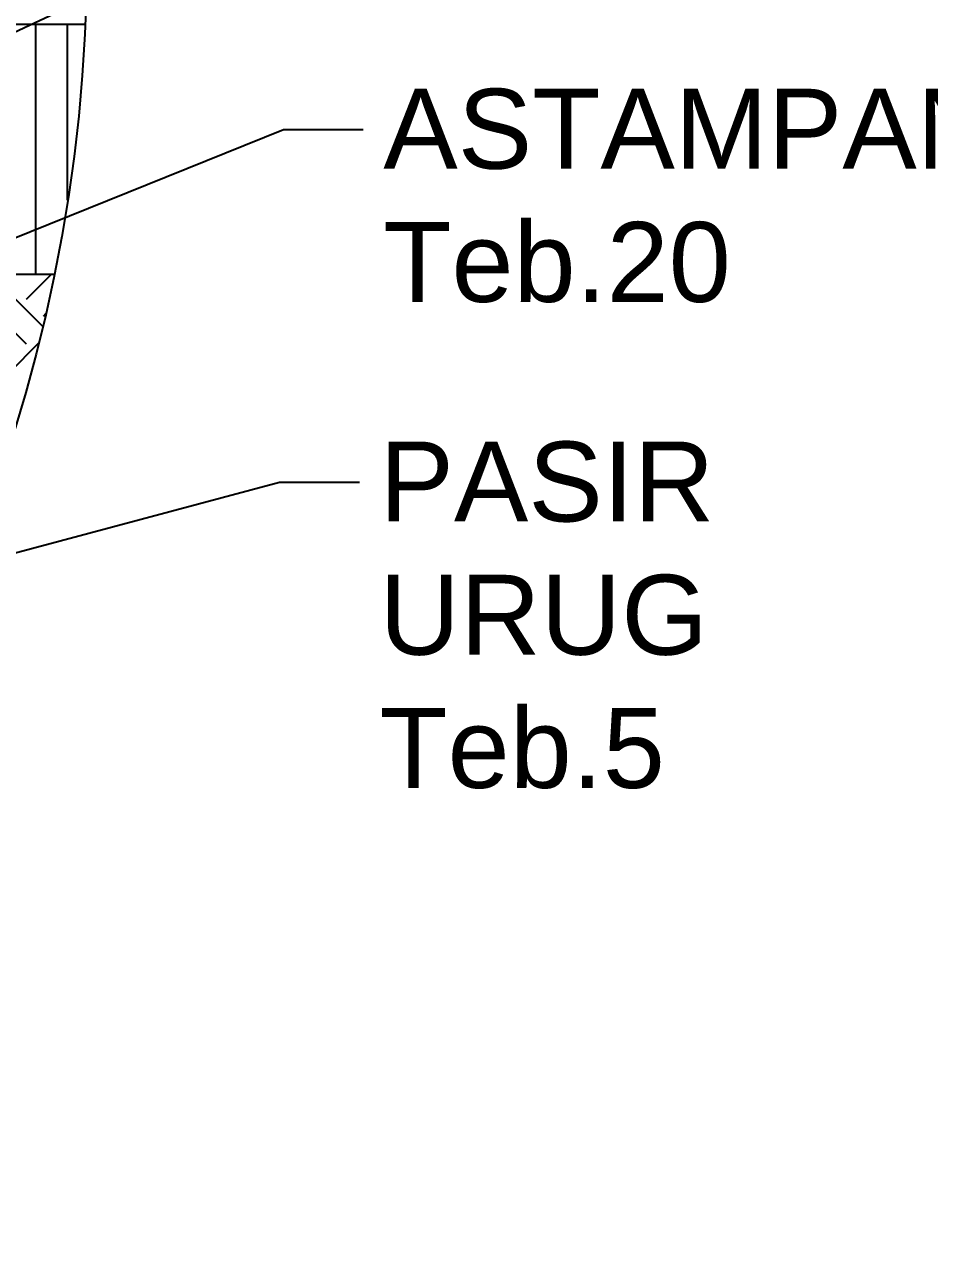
# Model space of a CAD drawing. Header units: centimetres. Extents: x -377343 to 693706, y 194584 to 813780.
# Drawn here: x 173453.9 to 173544.5, y 500009.2 to 500131.6 of the extents above; entities that cross this region are included whole.
import ezdxf

# ---------------------------------------------------------------- set-up
doc = ezdxf.new("R2010")
doc.units = ezdxf.units.CM
doc.layers.add('PIPA', color=11, linetype='Continuous')
doc.styles.get("Standard").update_dxf_attribs({"font": 'arial.ttf'})

msp = doc.modelspace()

# ---------------------------------------------------------------- linework, layer by layer
for p, q in [((173460.084, 500131.578), (173306.37, 500131.578)), ((173455.05, 500106.578), (173455.05, 500131.578)), ((173458.225, 500113.982), (173458.225, 500131.578)), ((173479.831, 500121.074), (173487.831, 500121.074)), ((173328.87, 500106.578), (173456.902, 500106.578)), ((173454.12, 500104.077), (173456.622, 500106.578)), ((173455.739, 500101.335), (173451.314, 500105.76)), ((173454.12, 500099.586), (173449.63, 500104.077)), ((173455.804, 500102.393), (173456.044, 500102.632)), ((173452.436, 500096.78), (173455.332, 500099.676)), ((173479.445, 500085.759), (173487.445, 500085.759))]:
    msp.add_line(p, q)
for points in [[(173324.049, 500070.586), (173474.411, 500140.893)], [(173327.605, 500059.672), (173479.831, 500121.074)], [(173325.206, 500044.537), (173479.445, 500085.759)]]:
    msp.add_lwpolyline(points)
msp.add_circle((173298.87, 500138.892), 161.302)
at = {"layer": 'PIPA', "lineweight": 35, "extrusion": (0, 0.816497, 0.57735), "elevation": 193451.324}
msp.add_lwpolyline([(-421704.212, -325591.681), (-159560.265, -63447.734), (377343.333, -600351.331), (-158232.47, -1135927.133), (-693706.405, -600453.199), (-454216.825, -360963.619)], dxfattribs=at)

# ---------------------------------------------------------------- texts
at = {"char_height": 8, "attachment_point": 1}
for s, insert, width in [('ASTAMPANG \\PTeb.20', (173489.831, 500125.142), 99.68681), ('PASIR URUG\\PTeb.5', (173489.445, 500089.827), 52.51364)]:
    msp.add_mtext(s, dxfattribs=dict(at, insert=insert, width=width))

doc.saveas('drawing.dxf')
